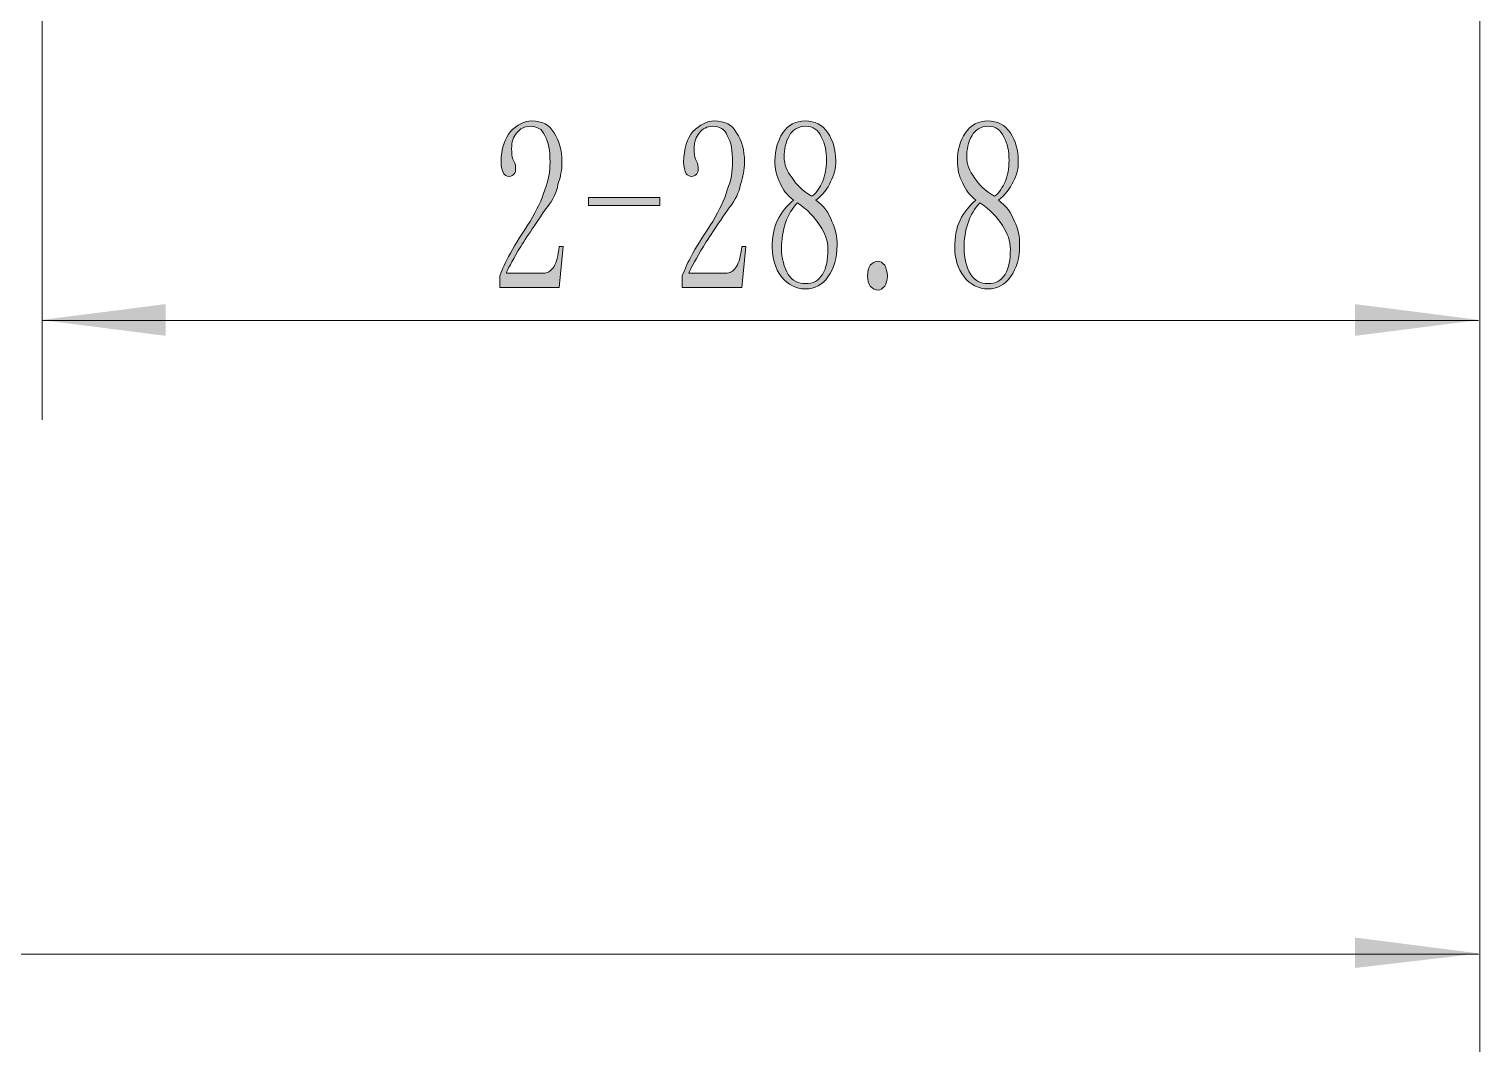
# Model space of a CAD drawing. Header units: millimetres. Extents: x 0 to 297, y 0 to 208.
# Drawn here: x 119.14 to 140.17, y 117.54 to 132.37 of the extents above; entities that cross this region are included whole.
import ezdxf

# ---------------------------------------------------------------- set-up
doc = ezdxf.new("R2010")
doc.units = ezdxf.units.MM

msp = doc.modelspace()

# ---------------------------------------------------------------- hatches: boundary and pattern name
h = msp.add_hatch(color=7)
edge = h.paths.add_edge_path(flags=0)
edge.add_spline(control_points=[(126.693083, 130.440235), (126.693083, 130.593693), (126.673681, 130.727749), (126.616178, 130.823704), (126.578078, 130.91966), (126.501172, 130.95776), (126.405569, 130.95776), (126.329017, 130.95776), (126.252111, 130.91966), (126.214011, 130.862157), (126.156508, 130.804654), (126.137106, 130.727749), (126.137106, 130.632146), (126.137106, 130.574643), (126.137106, 130.51714), (126.156508, 130.478688), (126.175558, 130.440235), (126.194608, 130.402135), (126.194608, 130.363682), (126.194608, 130.325582), (126.194608, 130.287129), (126.175558, 130.268079), (126.156508, 130.248676), (126.137106, 130.229626), (126.099006, 130.229626), (126.060553, 130.229626), (126.041503, 130.248676), (126.0221, 130.268079), (126.00305, 130.306179), (125.984, 130.363682), (125.984, 130.440235), (125.984, 130.632146), (126.041503, 130.785251), (126.118056, 130.881207), (126.214011, 130.977163), (126.329017, 131.034665), (126.424619, 131.034665), (126.578078, 131.034665), (126.693083, 130.977163), (126.750586, 130.862157), (126.827139, 130.747151), (126.865592, 130.612743), (126.865592, 130.440235), (126.865592, 130.325582), (126.846189, 130.229626), (126.808089, 130.114621), (126.788686, 129.999615), (126.731183, 129.88461), (126.654631, 129.788654), (126.463072, 129.520543), (126.329017, 129.309582), (126.233061, 129.156476), (126.137106, 128.983968), (126.079603, 128.888013), (126.060553, 128.83051), (126.060553, 128.83051), (126.616178, 128.83051), (126.616178, 128.83051), (126.673681, 128.83051), (126.712133, 128.868963), (126.750586, 128.926465), (126.788686, 128.983968), (126.808089, 129.079571), (126.827139, 129.213979), (126.827139, 129.213979), (126.884642, 129.213979), (126.884642, 129.213979), (126.884642, 129.213979), (126.827139, 128.619549), (126.827139, 128.619549), (126.827139, 128.619549), (125.964597, 128.619549), (125.964597, 128.619549), (125.964597, 128.619549), (125.964597, 128.792057), (125.964597, 128.792057), (126.00305, 128.888013), (126.041503, 128.983968), (126.118056, 129.118024), (126.194608, 129.252079), (126.290564, 129.405538), (126.405569, 129.578046), (126.501172, 129.750554), (126.578078, 129.88461), (126.616178, 130.038068), (126.673681, 130.172124), (126.693083, 130.306179), (126.693083, 130.440235), (126.693083, 130.440235), (126.693083, 130.440235), (126.693083, 130.440235), (126.693083, 130.440235), (126.693083, 130.440235), (126.693083, 130.440235)], knot_values=[0, 0, 0, 0, 1, 1, 1, 2, 2, 2, 3, 3, 3, 4, 4, 4, 5, 5, 5, 6, 6, 6, 7, 7, 7, 8, 8, 8, 9, 9, 9, 10, 10, 10, 11, 11, 11, 12, 12, 12, 13, 13, 13, 14, 14, 14, 15, 15, 15, 16, 16, 16, 17, 17, 17, 18, 18, 18, 19, 19, 19, 20, 20, 20, 21, 21, 21, 22, 22, 22, 23, 23, 23, 24, 24, 24, 25, 25, 25, 26, 26, 26, 27, 27, 27, 28, 28, 28, 29, 29, 29, 30, 30, 30, 31, 31, 31, 31], degree=3, periodic=1)
h = msp.add_hatch(color=7)
edge = h.paths.add_edge_path(flags=0)
edge.add_spline(control_points=[(129.337858, 130.440235), (129.337858, 130.593693), (129.318808, 130.727749), (129.261306, 130.823704), (129.222853, 130.91966), (129.1463, 130.95776), (129.050344, 130.95776), (128.973792, 130.95776), (128.896886, 130.91966), (128.858786, 130.862157), (128.801283, 130.804654), (128.781881, 130.727749), (128.781881, 130.632146), (128.781881, 130.574643), (128.781881, 130.51714), (128.801283, 130.478688), (128.820333, 130.440235), (128.839383, 130.402135), (128.839383, 130.363682), (128.839383, 130.325582), (128.839383, 130.287129), (128.820333, 130.268079), (128.801283, 130.248676), (128.781881, 130.229626), (128.743781, 130.229626), (128.705328, 130.229626), (128.686278, 130.248676), (128.667228, 130.268079), (128.647825, 130.306179), (128.628775, 130.363682), (128.628775, 130.440235), (128.628775, 130.632146), (128.686278, 130.785251), (128.762831, 130.881207), (128.858786, 130.977163), (128.973792, 131.034665), (129.069394, 131.034665), (129.222853, 131.034665), (129.337858, 130.977163), (129.395361, 130.862157), (129.471914, 130.747151), (129.510367, 130.612743), (129.510367, 130.440235), (129.510367, 130.325582), (129.491317, 130.229626), (129.452864, 130.114621), (129.433814, 129.999615), (129.376311, 129.88461), (129.299406, 129.788654), (129.107847, 129.520543), (128.973792, 129.309582), (128.877836, 129.156476), (128.781881, 128.983968), (128.724378, 128.888013), (128.705328, 128.83051), (128.705328, 128.83051), (129.261306, 128.83051), (129.261306, 128.83051), (129.318808, 128.83051), (129.356908, 128.868963), (129.395361, 128.926465), (129.433814, 128.983968), (129.452864, 129.079571), (129.471914, 129.213979), (129.471914, 129.213979), (129.529417, 129.213979), (129.529417, 129.213979), (129.529417, 129.213979), (129.471914, 128.619549), (129.471914, 128.619549), (129.471914, 128.619549), (128.609725, 128.619549), (128.609725, 128.619549), (128.609725, 128.619549), (128.609725, 128.792057), (128.609725, 128.792057), (128.647825, 128.888013), (128.686278, 128.983968), (128.762831, 129.118024), (128.839383, 129.252079), (128.935339, 129.405538), (129.050344, 129.578046), (129.1463, 129.750554), (129.222853, 129.88461), (129.261306, 130.038068), (129.318808, 130.172124), (129.337858, 130.306179), (129.337858, 130.440235), (129.337858, 130.440235), (129.337858, 130.440235), (129.337858, 130.440235), (129.337858, 130.440235), (129.337858, 130.440235), (129.337858, 130.440235)], knot_values=[0, 0, 0, 0, 1, 1, 1, 2, 2, 2, 3, 3, 3, 4, 4, 4, 5, 5, 5, 6, 6, 6, 7, 7, 7, 8, 8, 8, 9, 9, 9, 10, 10, 10, 11, 11, 11, 12, 12, 12, 13, 13, 13, 14, 14, 14, 15, 15, 15, 16, 16, 16, 17, 17, 17, 18, 18, 18, 19, 19, 19, 20, 20, 20, 21, 21, 21, 22, 22, 22, 23, 23, 23, 24, 24, 24, 25, 25, 25, 26, 26, 26, 27, 27, 27, 28, 28, 28, 29, 29, 29, 30, 30, 30, 31, 31, 31, 31], degree=3, periodic=1)
h = msp.add_hatch(color=7)
edge = h.paths.add_edge_path(flags=0)
edge.add_spline(control_points=[(130.046942, 129.194576), (130.046942, 129.041471), (130.085394, 128.907063), (130.142897, 128.81146), (130.2004, 128.715504), (130.296003, 128.677051), (130.391958, 128.677051), (130.506964, 128.677051), (130.583517, 128.715504), (130.641019, 128.81146), (130.698522, 128.907063), (130.717925, 129.022068), (130.717925, 129.175526), (130.717925, 129.290532), (130.679472, 129.405538), (130.602919, 129.520543), (130.526014, 129.635549), (130.430411, 129.750554), (130.276953, 129.846157), (130.2004, 129.769604), (130.142897, 129.673649), (130.104444, 129.558643), (130.065992, 129.443638), (130.046942, 129.309582), (130.046942, 129.194576), (130.046942, 129.194576), (130.046942, 129.194576), (130.046942, 129.194576), (130.046942, 129.194576), (130.046942, 129.194576), (130.046942, 129.194576)], knot_values=[0, 0, 0, 0, 1, 1, 1, 2, 2, 2, 3, 3, 3, 4, 4, 4, 5, 5, 5, 6, 6, 6, 7, 7, 7, 8, 8, 8, 9, 9, 9, 10, 10, 10, 10], degree=3, periodic=1)
edge = h.paths.add_edge_path(flags=0)
edge.add_spline(control_points=[(130.851981, 129.233029), (130.851981, 129.041471), (130.813528, 128.907063), (130.717925, 128.773007), (130.641019, 128.658001), (130.526014, 128.600499), (130.391958, 128.600499), (130.257903, 128.600499), (130.142897, 128.658001), (130.046942, 128.773007), (129.950986, 128.907063), (129.912886, 129.041471), (129.912886, 129.194576), (129.912886, 129.348035), (129.931936, 129.48209), (129.989439, 129.597096), (130.046942, 129.712101), (130.123494, 129.808057), (130.21945, 129.88461), (130.123494, 129.961163), (130.065992, 130.038068), (130.027892, 130.133671), (129.970389, 130.229626), (129.950986, 130.344632), (129.950986, 130.459638), (129.950986, 130.612743), (129.989439, 130.747151), (130.065992, 130.862157), (130.142897, 130.977163), (130.257903, 131.034665), (130.391958, 131.034665), (130.526014, 131.034665), (130.641019, 130.977163), (130.717925, 130.862157), (130.794478, 130.747151), (130.832931, 130.612743), (130.832931, 130.459638), (130.832931, 130.344632), (130.813528, 130.248676), (130.756025, 130.153074), (130.717925, 130.057118), (130.641019, 129.961163), (130.545417, 129.88461), (130.660422, 129.808057), (130.736975, 129.693051), (130.775075, 129.578046), (130.832931, 129.48209), (130.851981, 129.348035), (130.851981, 129.233029), (130.851981, 129.233029), (130.851981, 129.233029), (130.851981, 129.233029), (130.851981, 129.233029), (130.851981, 129.233029), (130.851981, 129.233029)], knot_values=[0, 0, 0, 0, 1, 1, 1, 2, 2, 2, 3, 3, 3, 4, 4, 4, 5, 5, 5, 6, 6, 6, 7, 7, 7, 8, 8, 8, 9, 9, 9, 10, 10, 10, 11, 11, 11, 12, 12, 12, 13, 13, 13, 14, 14, 14, 15, 15, 15, 16, 16, 16, 17, 17, 17, 18, 18, 18, 18], degree=3, periodic=1)
edge = h.paths.add_edge_path(flags=0)
edge.add_spline(control_points=[(130.698522, 130.459638), (130.698522, 130.593693), (130.679472, 130.708699), (130.621969, 130.804654), (130.583517, 130.900257), (130.506964, 130.95776), (130.391958, 130.95776), (130.296003, 130.95776), (130.2004, 130.900257), (130.161947, 130.823704), (130.104444, 130.727749), (130.085394, 130.612743), (130.085394, 130.51714), (130.085394, 130.402135), (130.123494, 130.306179), (130.2004, 130.210576), (130.257903, 130.114621), (130.353506, 130.018665), (130.487914, 129.942113), (130.564467, 129.999615), (130.602919, 130.076168), (130.641019, 130.153074), (130.679472, 130.248676), (130.698522, 130.344632), (130.698522, 130.459638), (130.698522, 130.459638), (130.698522, 130.459638), (130.698522, 130.459638), (130.698522, 130.459638), (130.698522, 130.459638), (130.698522, 130.459638)], knot_values=[0, 0, 0, 0, 1, 1, 1, 2, 2, 2, 3, 3, 3, 4, 4, 4, 5, 5, 5, 6, 6, 6, 7, 7, 7, 8, 8, 8, 9, 9, 9, 10, 10, 10, 10], degree=3, periodic=1)
h = msp.add_hatch(color=7)
edge = h.paths.add_edge_path(flags=0)
edge.add_spline(control_points=[(132.691717, 129.194576), (132.691717, 129.041471), (132.730169, 128.907063), (132.787672, 128.81146), (132.845175, 128.715504), (132.940778, 128.677051), (133.036733, 128.677051), (133.151739, 128.677051), (133.228292, 128.715504), (133.285794, 128.81146), (133.343297, 128.907063), (133.3627, 129.022068), (133.3627, 129.175526), (133.3627, 129.290532), (133.324247, 129.405538), (133.247694, 129.520543), (133.170789, 129.635549), (133.075186, 129.750554), (132.921728, 129.846157), (132.845175, 129.769604), (132.787672, 129.673649), (132.749219, 129.558643), (132.711119, 129.443638), (132.691717, 129.309582), (132.691717, 129.194576), (132.691717, 129.194576), (132.691717, 129.194576), (132.691717, 129.194576), (132.691717, 129.194576), (132.691717, 129.194576), (132.691717, 129.194576)], knot_values=[0, 0, 0, 0, 1, 1, 1, 2, 2, 2, 3, 3, 3, 4, 4, 4, 5, 5, 5, 6, 6, 6, 7, 7, 7, 8, 8, 8, 9, 9, 9, 10, 10, 10, 10], degree=3, periodic=1)
edge = h.paths.add_edge_path(flags=0)
edge.add_spline(control_points=[(133.496756, 129.233029), (133.496756, 129.041471), (133.458303, 128.907063), (133.3627, 128.773007), (133.285794, 128.658001), (133.170789, 128.600499), (133.036733, 128.600499), (132.902678, 128.600499), (132.787672, 128.658001), (132.691717, 128.773007), (132.596114, 128.907063), (132.557661, 129.041471), (132.557661, 129.194576), (132.557661, 129.348035), (132.576711, 129.48209), (132.634214, 129.597096), (132.691717, 129.712101), (132.768622, 129.808057), (132.864225, 129.88461), (132.768622, 129.961163), (132.711119, 130.038068), (132.672667, 130.133671), (132.615164, 130.229626), (132.596114, 130.344632), (132.596114, 130.459638), (132.596114, 130.612743), (132.634214, 130.747151), (132.711119, 130.862157), (132.787672, 130.977163), (132.902678, 131.034665), (133.036733, 131.034665), (133.170789, 131.034665), (133.285794, 130.977163), (133.3627, 130.862157), (133.439253, 130.747151), (133.477706, 130.612743), (133.477706, 130.459638), (133.477706, 130.344632), (133.458303, 130.248676), (133.4008, 130.153074), (133.3627, 130.057118), (133.285794, 129.961163), (133.190192, 129.88461), (133.305197, 129.808057), (133.38175, 129.693051), (133.420203, 129.578046), (133.477706, 129.48209), (133.496756, 129.348035), (133.496756, 129.233029), (133.496756, 129.233029), (133.496756, 129.233029), (133.496756, 129.233029), (133.496756, 129.233029), (133.496756, 129.233029), (133.496756, 129.233029)], knot_values=[0, 0, 0, 0, 1, 1, 1, 2, 2, 2, 3, 3, 3, 4, 4, 4, 5, 5, 5, 6, 6, 6, 7, 7, 7, 8, 8, 8, 9, 9, 9, 10, 10, 10, 11, 11, 11, 12, 12, 12, 13, 13, 13, 14, 14, 14, 15, 15, 15, 16, 16, 16, 17, 17, 17, 18, 18, 18, 18], degree=3, periodic=1)
edge = h.paths.add_edge_path(flags=0)
edge.add_spline(control_points=[(133.343297, 130.459638), (133.343297, 130.593693), (133.324247, 130.708699), (133.266744, 130.804654), (133.228292, 130.900257), (133.151739, 130.95776), (133.036733, 130.95776), (132.940778, 130.95776), (132.845175, 130.900257), (132.806722, 130.823704), (132.749219, 130.727749), (132.730169, 130.612743), (132.730169, 130.51714), (132.730169, 130.402135), (132.768622, 130.306179), (132.845175, 130.210576), (132.902678, 130.114621), (132.998281, 130.018665), (133.132689, 129.942113), (133.209242, 129.999615), (133.247694, 130.076168), (133.285794, 130.153074), (133.324247, 130.248676), (133.343297, 130.344632), (133.343297, 130.459638), (133.343297, 130.459638), (133.343297, 130.459638), (133.343297, 130.459638), (133.343297, 130.459638), (133.343297, 130.459638), (133.343297, 130.459638)], knot_values=[0, 0, 0, 0, 1, 1, 1, 2, 2, 2, 3, 3, 3, 4, 4, 4, 5, 5, 5, 6, 6, 6, 7, 7, 7, 8, 8, 8, 9, 9, 9, 10, 10, 10, 10], degree=3, periodic=1)
h = msp.add_hatch(color=7)
h.dxf.hatch_style = 2
h.paths.add_polyline_path([(127.248708, 129.808057), (127.248708, 129.923063), (128.283758, 129.923063), (128.283758, 129.808057)])
h = msp.add_hatch(color=7)
edge = h.paths.add_edge_path(flags=0)
edge.add_spline(control_points=[(131.446058, 128.581449), (131.407606, 128.581449), (131.369506, 128.600499), (131.331053, 128.638951), (131.312003, 128.677051), (131.2926, 128.715504), (131.2926, 128.792057), (131.2926, 128.84956), (131.312003, 128.907063), (131.331053, 128.945515), (131.369506, 128.983968), (131.407606, 129.003018), (131.446058, 129.003018), (131.484511, 129.003018), (131.503561, 128.983968), (131.542014, 128.945515), (131.561064, 128.888013), (131.580114, 128.84956), (131.580114, 128.792057), (131.580114, 128.715504), (131.561064, 128.677051), (131.542014, 128.638951), (131.503561, 128.600499), (131.484511, 128.581449), (131.446058, 128.581449), (131.446058, 128.581449), (131.446058, 128.581449), (131.446058, 128.581449), (131.446058, 128.581449), (131.446058, 128.581449), (131.446058, 128.581449)], knot_values=[0, 0, 0, 0, 1, 1, 1, 2, 2, 2, 3, 3, 3, 4, 4, 4, 5, 5, 5, 6, 6, 6, 7, 7, 7, 8, 8, 8, 9, 9, 9, 10, 10, 10, 10], degree=3, periodic=1)
h = msp.add_hatch(color=7)
h.dxf.hatch_style = 2
h.paths.add_polyline_path([(119.323908, 128.150001), (121.125544, 128.380013), (121.125544, 127.91999)])
h = msp.add_hatch(color=7)
h.dxf.hatch_style = 2
h.paths.add_polyline_path([(140.156847, 128.150001), (138.355211, 128.380013), (138.355211, 127.91999)])
h = msp.add_hatch(color=7)
h.dxf.hatch_style = 2
h.paths.add_polyline_path([(140.156847, 118.970018), (138.355211, 119.200029), (138.355211, 118.759057)])

# ---------------------------------------------------------------- linework, layer by layer
at = {"color": 7, "lineweight": 15}
for points in [[(119.333433, 146.232685), (119.333433, 126.70326)], [(140.166372, 146.232685), (140.166372, 117.541974)], [(140.166372, 146.232685), (140.166372, 126.70326)], [(119.333433, 128.140476), (140.147322, 128.140476)], [(58.770661, 118.96014), (140.147322, 118.96014)]]:
    msp.add_lwpolyline(points, dxfattribs=at)
at = {"color": 7, "lineweight": 0}
msp.add_lwpolyline([(127.248708, 129.808057), (127.248708, 129.923063), (128.283758, 129.923063), (128.283758, 129.808057)], close=True, dxfattribs=at)
for points, knots in [([(126.693083, 130.440235), (126.693083, 130.593693), (126.673681, 130.727749), (126.616178, 130.823704), (126.578078, 130.91966), (126.501172, 130.95776), (126.405569, 130.95776), (126.329017, 130.95776), (126.252111, 130.91966), (126.214011, 130.862157), (126.156508, 130.804654), (126.137106, 130.727749), (126.137106, 130.632146), (126.137106, 130.574643), (126.137106, 130.51714), (126.156508, 130.478688), (126.175558, 130.440235), (126.194608, 130.402135), (126.194608, 130.363682), (126.194608, 130.325582), (126.194608, 130.287129), (126.175558, 130.268079), (126.156508, 130.248676), (126.137106, 130.229626), (126.099006, 130.229626), (126.060553, 130.229626), (126.041503, 130.248676), (126.0221, 130.268079), (126.00305, 130.306179), (125.984, 130.363682), (125.984, 130.440235), (125.984, 130.632146), (126.041503, 130.785251), (126.118056, 130.881207), (126.214011, 130.977163), (126.329017, 131.034665), (126.424619, 131.034665), (126.578078, 131.034665), (126.693083, 130.977163), (126.750586, 130.862157), (126.827139, 130.747151), (126.865592, 130.612743), (126.865592, 130.440235), (126.865592, 130.325582), (126.846189, 130.229626), (126.808089, 130.114621), (126.788686, 129.999615), (126.731183, 129.88461), (126.654631, 129.788654), (126.463072, 129.520543), (126.329017, 129.309582), (126.233061, 129.156476), (126.137106, 128.983968), (126.079603, 128.888013), (126.060553, 128.83051), (126.060553, 128.83051), (126.616178, 128.83051), (126.616178, 128.83051), (126.673681, 128.83051), (126.712133, 128.868963), (126.750586, 128.926465), (126.788686, 128.983968), (126.808089, 129.079571), (126.827139, 129.213979), (126.827139, 129.213979), (126.884642, 129.213979), (126.884642, 129.213979), (126.884642, 129.213979), (126.827139, 128.619549), (126.827139, 128.619549), (126.827139, 128.619549), (125.964597, 128.619549), (125.964597, 128.619549), (125.964597, 128.619549), (125.964597, 128.792057), (125.964597, 128.792057), (126.00305, 128.888013), (126.041503, 128.983968), (126.118056, 129.118024), (126.194608, 129.252079), (126.290564, 129.405538), (126.405569, 129.578046), (126.501172, 129.750554), (126.578078, 129.88461), (126.616178, 130.038068), (126.673681, 130.172124), (126.693083, 130.306179), (126.693083, 130.440235), (126.693083, 130.440235), (126.693083, 130.440235), (126.693083, 130.440235), (126.693083, 130.440235), (126.693083, 130.440235), (126.693083, 130.440235)], [0, 0, 0, 0, 1, 1, 1, 2, 2, 2, 3, 3, 3, 4, 4, 4, 5, 5, 5, 6, 6, 6, 7, 7, 7, 8, 8, 8, 9, 9, 9, 10, 10, 10, 11, 11, 11, 12, 12, 12, 13, 13, 13, 14, 14, 14, 15, 15, 15, 16, 16, 16, 17, 17, 17, 18, 18, 18, 19, 19, 19, 20, 20, 20, 21, 21, 21, 22, 22, 22, 23, 23, 23, 24, 24, 24, 25, 25, 25, 26, 26, 26, 27, 27, 27, 28, 28, 28, 29, 29, 29, 30, 30, 30, 31, 31, 31, 31]), ([(129.337858, 130.440235), (129.337858, 130.593693), (129.318808, 130.727749), (129.261306, 130.823704), (129.222853, 130.91966), (129.1463, 130.95776), (129.050344, 130.95776), (128.973792, 130.95776), (128.896886, 130.91966), (128.858786, 130.862157), (128.801283, 130.804654), (128.781881, 130.727749), (128.781881, 130.632146), (128.781881, 130.574643), (128.781881, 130.51714), (128.801283, 130.478688), (128.820333, 130.440235), (128.839383, 130.402135), (128.839383, 130.363682), (128.839383, 130.325582), (128.839383, 130.287129), (128.820333, 130.268079), (128.801283, 130.248676), (128.781881, 130.229626), (128.743781, 130.229626), (128.705328, 130.229626), (128.686278, 130.248676), (128.667228, 130.268079), (128.647825, 130.306179), (128.628775, 130.363682), (128.628775, 130.440235), (128.628775, 130.632146), (128.686278, 130.785251), (128.762831, 130.881207), (128.858786, 130.977163), (128.973792, 131.034665), (129.069394, 131.034665), (129.222853, 131.034665), (129.337858, 130.977163), (129.395361, 130.862157), (129.471914, 130.747151), (129.510367, 130.612743), (129.510367, 130.440235), (129.510367, 130.325582), (129.491317, 130.229626), (129.452864, 130.114621), (129.433814, 129.999615), (129.376311, 129.88461), (129.299406, 129.788654), (129.107847, 129.520543), (128.973792, 129.309582), (128.877836, 129.156476), (128.781881, 128.983968), (128.724378, 128.888013), (128.705328, 128.83051), (128.705328, 128.83051), (129.261306, 128.83051), (129.261306, 128.83051), (129.318808, 128.83051), (129.356908, 128.868963), (129.395361, 128.926465), (129.433814, 128.983968), (129.452864, 129.079571), (129.471914, 129.213979), (129.471914, 129.213979), (129.529417, 129.213979), (129.529417, 129.213979), (129.529417, 129.213979), (129.471914, 128.619549), (129.471914, 128.619549), (129.471914, 128.619549), (128.609725, 128.619549), (128.609725, 128.619549), (128.609725, 128.619549), (128.609725, 128.792057), (128.609725, 128.792057), (128.647825, 128.888013), (128.686278, 128.983968), (128.762831, 129.118024), (128.839383, 129.252079), (128.935339, 129.405538), (129.050344, 129.578046), (129.1463, 129.750554), (129.222853, 129.88461), (129.261306, 130.038068), (129.318808, 130.172124), (129.337858, 130.306179), (129.337858, 130.440235), (129.337858, 130.440235), (129.337858, 130.440235), (129.337858, 130.440235), (129.337858, 130.440235), (129.337858, 130.440235), (129.337858, 130.440235)], [0, 0, 0, 0, 1, 1, 1, 2, 2, 2, 3, 3, 3, 4, 4, 4, 5, 5, 5, 6, 6, 6, 7, 7, 7, 8, 8, 8, 9, 9, 9, 10, 10, 10, 11, 11, 11, 12, 12, 12, 13, 13, 13, 14, 14, 14, 15, 15, 15, 16, 16, 16, 17, 17, 17, 18, 18, 18, 19, 19, 19, 20, 20, 20, 21, 21, 21, 22, 22, 22, 23, 23, 23, 24, 24, 24, 25, 25, 25, 26, 26, 26, 27, 27, 27, 28, 28, 28, 29, 29, 29, 30, 30, 30, 31, 31, 31, 31]), ([(130.851981, 129.233029), (130.851981, 129.041471), (130.813528, 128.907063), (130.717925, 128.773007), (130.641019, 128.658001), (130.526014, 128.600499), (130.391958, 128.600499), (130.257903, 128.600499), (130.142897, 128.658001), (130.046942, 128.773007), (129.950986, 128.907063), (129.912886, 129.041471), (129.912886, 129.194576), (129.912886, 129.348035), (129.931936, 129.48209), (129.989439, 129.597096), (130.046942, 129.712101), (130.123494, 129.808057), (130.21945, 129.88461), (130.123494, 129.961163), (130.065992, 130.038068), (130.027892, 130.133671), (129.970389, 130.229626), (129.950986, 130.344632), (129.950986, 130.459638), (129.950986, 130.612743), (129.989439, 130.747151), (130.065992, 130.862157), (130.142897, 130.977163), (130.257903, 131.034665), (130.391958, 131.034665), (130.526014, 131.034665), (130.641019, 130.977163), (130.717925, 130.862157), (130.794478, 130.747151), (130.832931, 130.612743), (130.832931, 130.459638), (130.832931, 130.344632), (130.813528, 130.248676), (130.756025, 130.153074), (130.717925, 130.057118), (130.641019, 129.961163), (130.545417, 129.88461), (130.660422, 129.808057), (130.736975, 129.693051), (130.775075, 129.578046), (130.832931, 129.48209), (130.851981, 129.348035), (130.851981, 129.233029), (130.851981, 129.233029), (130.851981, 129.233029), (130.851981, 129.233029), (130.851981, 129.233029), (130.851981, 129.233029), (130.851981, 129.233029)], [0, 0, 0, 0, 1, 1, 1, 2, 2, 2, 3, 3, 3, 4, 4, 4, 5, 5, 5, 6, 6, 6, 7, 7, 7, 8, 8, 8, 9, 9, 9, 10, 10, 10, 11, 11, 11, 12, 12, 12, 13, 13, 13, 14, 14, 14, 15, 15, 15, 16, 16, 16, 17, 17, 17, 18, 18, 18, 18]), ([(133.496756, 129.233029), (133.496756, 129.041471), (133.458303, 128.907063), (133.3627, 128.773007), (133.285794, 128.658001), (133.170789, 128.600499), (133.036733, 128.600499), (132.902678, 128.600499), (132.787672, 128.658001), (132.691717, 128.773007), (132.596114, 128.907063), (132.557661, 129.041471), (132.557661, 129.194576), (132.557661, 129.348035), (132.576711, 129.48209), (132.634214, 129.597096), (132.691717, 129.712101), (132.768622, 129.808057), (132.864225, 129.88461), (132.768622, 129.961163), (132.711119, 130.038068), (132.672667, 130.133671), (132.615164, 130.229626), (132.596114, 130.344632), (132.596114, 130.459638), (132.596114, 130.612743), (132.634214, 130.747151), (132.711119, 130.862157), (132.787672, 130.977163), (132.902678, 131.034665), (133.036733, 131.034665), (133.170789, 131.034665), (133.285794, 130.977163), (133.3627, 130.862157), (133.439253, 130.747151), (133.477706, 130.612743), (133.477706, 130.459638), (133.477706, 130.344632), (133.458303, 130.248676), (133.4008, 130.153074), (133.3627, 130.057118), (133.285794, 129.961163), (133.190192, 129.88461), (133.305197, 129.808057), (133.38175, 129.693051), (133.420203, 129.578046), (133.477706, 129.48209), (133.496756, 129.348035), (133.496756, 129.233029), (133.496756, 129.233029), (133.496756, 129.233029), (133.496756, 129.233029), (133.496756, 129.233029), (133.496756, 129.233029), (133.496756, 129.233029)], [0, 0, 0, 0, 1, 1, 1, 2, 2, 2, 3, 3, 3, 4, 4, 4, 5, 5, 5, 6, 6, 6, 7, 7, 7, 8, 8, 8, 9, 9, 9, 10, 10, 10, 11, 11, 11, 12, 12, 12, 13, 13, 13, 14, 14, 14, 15, 15, 15, 16, 16, 16, 17, 17, 17, 18, 18, 18, 18]), ([(130.698522, 130.459638), (130.698522, 130.593693), (130.679472, 130.708699), (130.621969, 130.804654), (130.583517, 130.900257), (130.506964, 130.95776), (130.391958, 130.95776), (130.296003, 130.95776), (130.2004, 130.900257), (130.161947, 130.823704), (130.104444, 130.727749), (130.085394, 130.612743), (130.085394, 130.51714), (130.085394, 130.402135), (130.123494, 130.306179), (130.2004, 130.210576), (130.257903, 130.114621), (130.353506, 130.018665), (130.487914, 129.942113), (130.564467, 129.999615), (130.602919, 130.076168), (130.641019, 130.153074), (130.679472, 130.248676), (130.698522, 130.344632), (130.698522, 130.459638), (130.698522, 130.459638), (130.698522, 130.459638), (130.698522, 130.459638), (130.698522, 130.459638), (130.698522, 130.459638), (130.698522, 130.459638)], [0, 0, 0, 0, 1, 1, 1, 2, 2, 2, 3, 3, 3, 4, 4, 4, 5, 5, 5, 6, 6, 6, 7, 7, 7, 8, 8, 8, 9, 9, 9, 10, 10, 10, 10]), ([(133.343297, 130.459638), (133.343297, 130.593693), (133.324247, 130.708699), (133.266744, 130.804654), (133.228292, 130.900257), (133.151739, 130.95776), (133.036733, 130.95776), (132.940778, 130.95776), (132.845175, 130.900257), (132.806722, 130.823704), (132.749219, 130.727749), (132.730169, 130.612743), (132.730169, 130.51714), (132.730169, 130.402135), (132.768622, 130.306179), (132.845175, 130.210576), (132.902678, 130.114621), (132.998281, 130.018665), (133.132689, 129.942113), (133.209242, 129.999615), (133.247694, 130.076168), (133.285794, 130.153074), (133.324247, 130.248676), (133.343297, 130.344632), (133.343297, 130.459638), (133.343297, 130.459638), (133.343297, 130.459638), (133.343297, 130.459638), (133.343297, 130.459638), (133.343297, 130.459638), (133.343297, 130.459638)], [0, 0, 0, 0, 1, 1, 1, 2, 2, 2, 3, 3, 3, 4, 4, 4, 5, 5, 5, 6, 6, 6, 7, 7, 7, 8, 8, 8, 9, 9, 9, 10, 10, 10, 10]), ([(130.046942, 129.194576), (130.046942, 129.041471), (130.085394, 128.907063), (130.142897, 128.81146), (130.2004, 128.715504), (130.296003, 128.677051), (130.391958, 128.677051), (130.506964, 128.677051), (130.583517, 128.715504), (130.641019, 128.81146), (130.698522, 128.907063), (130.717925, 129.022068), (130.717925, 129.175526), (130.717925, 129.290532), (130.679472, 129.405538), (130.602919, 129.520543), (130.526014, 129.635549), (130.430411, 129.750554), (130.276953, 129.846157), (130.2004, 129.769604), (130.142897, 129.673649), (130.104444, 129.558643), (130.065992, 129.443638), (130.046942, 129.309582), (130.046942, 129.194576), (130.046942, 129.194576), (130.046942, 129.194576), (130.046942, 129.194576), (130.046942, 129.194576), (130.046942, 129.194576), (130.046942, 129.194576)], [0, 0, 0, 0, 1, 1, 1, 2, 2, 2, 3, 3, 3, 4, 4, 4, 5, 5, 5, 6, 6, 6, 7, 7, 7, 8, 8, 8, 9, 9, 9, 10, 10, 10, 10]), ([(132.691717, 129.194576), (132.691717, 129.041471), (132.730169, 128.907063), (132.787672, 128.81146), (132.845175, 128.715504), (132.940778, 128.677051), (133.036733, 128.677051), (133.151739, 128.677051), (133.228292, 128.715504), (133.285794, 128.81146), (133.343297, 128.907063), (133.3627, 129.022068), (133.3627, 129.175526), (133.3627, 129.290532), (133.324247, 129.405538), (133.247694, 129.520543), (133.170789, 129.635549), (133.075186, 129.750554), (132.921728, 129.846157), (132.845175, 129.769604), (132.787672, 129.673649), (132.749219, 129.558643), (132.711119, 129.443638), (132.691717, 129.309582), (132.691717, 129.194576), (132.691717, 129.194576), (132.691717, 129.194576), (132.691717, 129.194576), (132.691717, 129.194576), (132.691717, 129.194576), (132.691717, 129.194576)], [0, 0, 0, 0, 1, 1, 1, 2, 2, 2, 3, 3, 3, 4, 4, 4, 5, 5, 5, 6, 6, 6, 7, 7, 7, 8, 8, 8, 9, 9, 9, 10, 10, 10, 10]), ([(131.446058, 128.581449), (131.407606, 128.581449), (131.369506, 128.600499), (131.331053, 128.638951), (131.312003, 128.677051), (131.2926, 128.715504), (131.2926, 128.792057), (131.2926, 128.84956), (131.312003, 128.907063), (131.331053, 128.945515), (131.369506, 128.983968), (131.407606, 129.003018), (131.446058, 129.003018), (131.484511, 129.003018), (131.503561, 128.983968), (131.542014, 128.945515), (131.561064, 128.888013), (131.580114, 128.84956), (131.580114, 128.792057), (131.580114, 128.715504), (131.561064, 128.677051), (131.542014, 128.638951), (131.503561, 128.600499), (131.484511, 128.581449), (131.446058, 128.581449), (131.446058, 128.581449), (131.446058, 128.581449), (131.446058, 128.581449), (131.446058, 128.581449), (131.446058, 128.581449), (131.446058, 128.581449)], [0, 0, 0, 0, 1, 1, 1, 2, 2, 2, 3, 3, 3, 4, 4, 4, 5, 5, 5, 6, 6, 6, 7, 7, 7, 8, 8, 8, 9, 9, 9, 10, 10, 10, 10])]:
    msp.add_open_spline(points, degree=3, knots=knots, dxfattribs=at)

doc.saveas('drawing.dxf')
